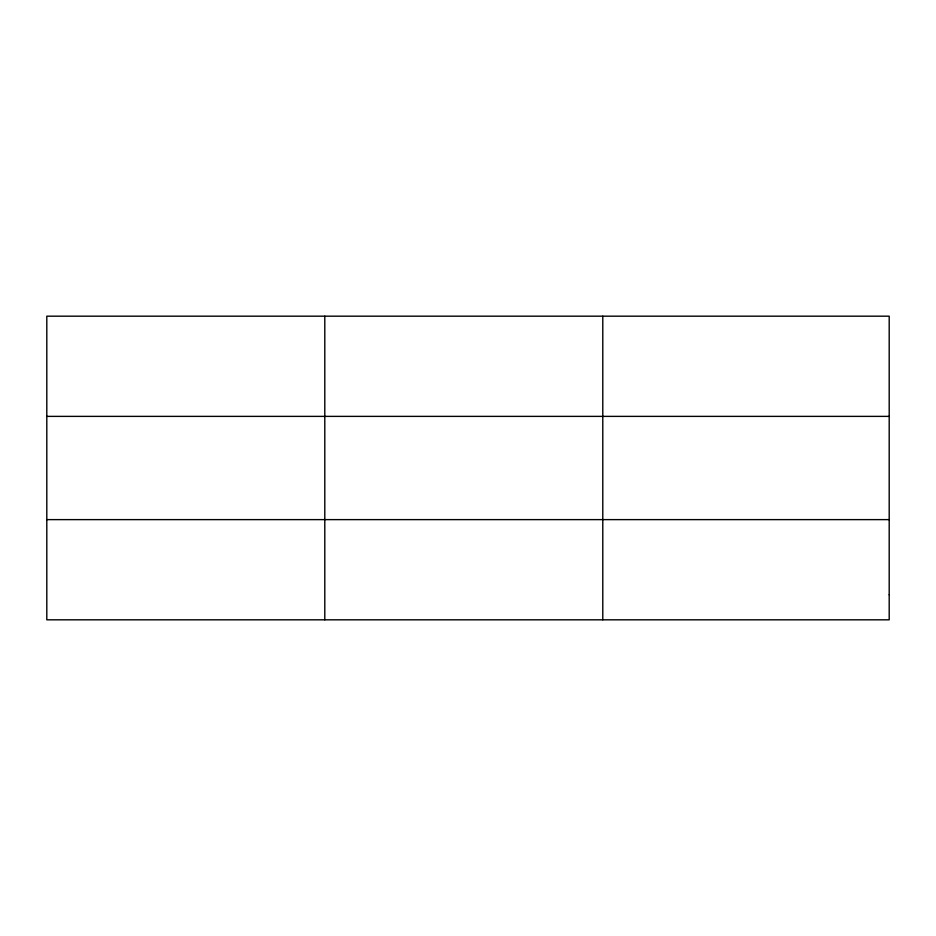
<?xml version="1.0" encoding="UTF-8"?>
<svg xmlns="http://www.w3.org/2000/svg" width="936" height="936" viewBox="0 0 936 936"><rect width="100%" height="100%" fill="white"/><g stroke="black" fill="none" stroke-linecap="round" stroke-linejoin="round"><path stroke-width="1.4" d="M324.792 316.181L324.792 619.819M602.784 316.181L602.784 619.819M46.8 416.38L889.2 416.38M46.8 519.62L889.2 519.62M889.2 594.769L889.2 619.819L46.8 619.819L46.8 316.181L889.2 316.181L889.2 594.769"/></g></svg>
